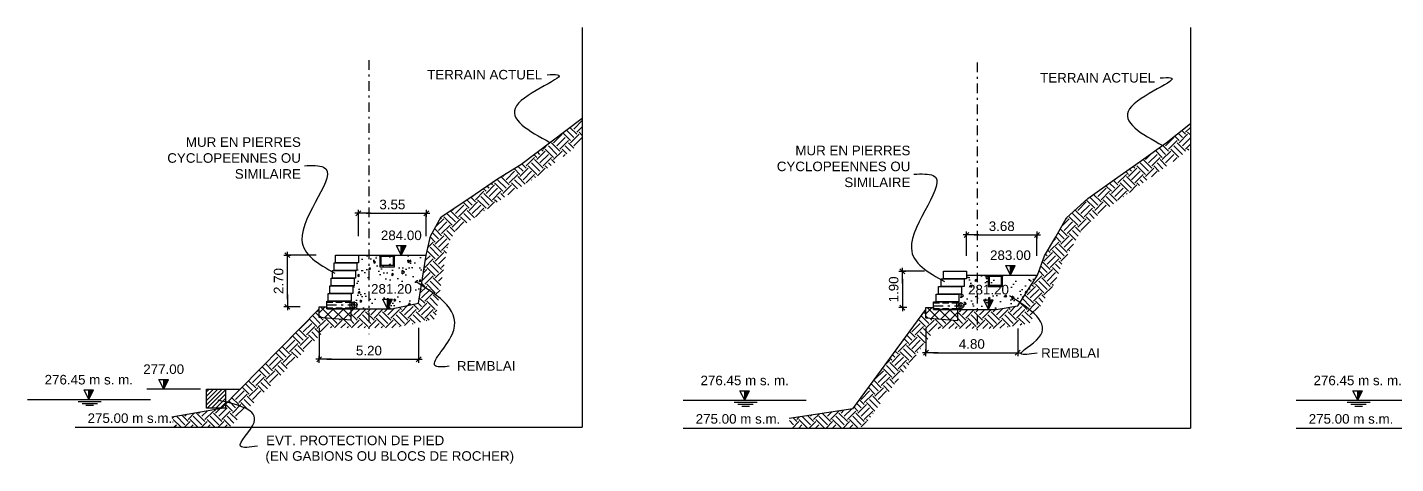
# Model space of a CAD drawing. Extents: x -236 to -84, y 532 to 751.
# Drawn here: x -229.2 to -157.7, y 531.8 to 554.6 of the extents above; entities that cross this region are included whole.
import ezdxf
from ezdxf.enums import TextEntityAlignment as Align

# ---------------------------------------------------------------- set-up
doc = ezdxf.new("R2010")
doc.units = 0
doc.header["$MEASUREMENT"] = 0
doc.linetypes.add('NASCOSTA', pattern=[9.525, 6.35, -3.175])
doc.linetypes.add('TRATTOPUNTO', pattern=[1, 0.5, -0.25, 0, -0.25])
for name, color, linetype in [('DIME', 6, 'Continuous'), ('LIN010CO', 2, 'Continuous'), ('LIN018CO', 6, 'Continuous'), ('LIN018TR', 6, 'NASCOSTA'), ('LIN025CO', 7, 'Continuous'), ('LIN035CO', 1, 'Continuous'), ('TEXT035', 1, 'Continuous')]:
    doc.layers.add(name, color=color, linetype=linetype)
doc.layers.add('no_plot', color=5, linetype='Continuous', plot=False)
doc.styles.add('ARIAL', font='arial.ttf')
doc.styles.add('ROMANS', font='romans.shx')
doc.dimstyles.new('BO1', dxfattribs={"dimtxt": 0.25, "dimasz": 0.2, "dimexe": 0, "dimexo": 0.5, "dimgap": 0.1, "dimtad": 1, "dimzin": 0, "dimdsep": 46, "dimtxsty": 'ROMANS', "dimblk1": 'LINE', "dimblk2": 'LINE', "dimsah": 1, "dimcen": 2.5, "dimclrd": 256, "dimclre": 256, "dimclrt": 1, "dimadec": 0, "dimazin": 0, "dimtfac": 1, "dimtmove": 2, "dimatfit": 3, "dimldrblk": 'LINE', "dimfxl": 1, "dimtvp": 1, "dimtolj": 1, "dimtzin": 0, "dimarcsym": 0})
pattern_1 = [(45, (-14.8876, 441.31905), (2e-16, 0.8838835), [0.625, -0.625]), (45, (-15.05334, 441.4848), (2e-16, 0.8838835), [0.625, -0.625]), (45, (-15.2191, 441.6505), (2e-16, 0.8838835), [0.625, -0.625]), (135, (-15.2191, 441.761), (-0.8838835, 2e-16), [0.625, -0.625]), (135, (-15.05334, 441.9267), (-0.8838835, 2e-16), [0.625, -0.625]), (135, (-14.8876, 442.09245), (-0.8838835, 2e-16), [0.625, -0.625])]

# ---------------------------------------------------------------- blocks, each defined once
blk = doc.blocks.new('LIVELLI1')
at = {"layer": 'LIN018CO'}
blk.add_solid([(0, 0.25), (0, 0), (0.125, 0.25)], dxfattribs=at)
at = {"layer": 'LIN035CO'}
for p, q in [((-0.125, 0.25), (0.125, 0.25)), ((0, 0), (-0.125, 0.25)), ((0, 0), (0, 0.25)), ((0, 0), (0.125, 0.25))]:
    blk.add_line(p, q, dxfattribs=at)
at = {"layer": 'TEXT035', "style": 'ARIAL'}
blk.add_attdef('VALORE', text='', height=0.25, dxfattribs=at).set_placement((0, 0.395), align=Align.CENTER)
blk = doc.blocks.new('cavi')
at = {"layer": 'LIN025CO', "flags": 128}
blk.add_lwpolyline([(-1.2, -0.175), (-1.2, -0.1), (-0.45, -0.1), (-0.45, -0.175)], close=True, dxfattribs=at)
for points in [[(-1.2, -0.15), (-1.2, -0.7), (-0.45, -0.7), (-0.45, -0.15)], [(-1.15, -0.175), (-1.15, -0.625), (-0.5, -0.625), (-0.5, -0.175)]]:
    blk.add_lwpolyline(points, dxfattribs=at)
blk = doc.blocks.new('LINE')
for p, q in [((-1.6, 0), (0.45, 0)), ((0, 0.45), (0, -0.45))]:
    blk.add_line(p, q)
at = {"color": 3}
blk.add_line((-0.32, -0.32), (0.32, 0.32), dxfattribs=at)
blk = doc.blocks.new('*D21')
at = {"layer": 'Defpoints', "color": 0, "transparency": 16777216}
for p in [(-208.375, 544.912), (-211.925, 542.718), (-208.375, 542.718)]:
    blk.add_point(p, dxfattribs=at)
at = {"layer": 'DIME', "lineweight": -2, "transparency": 16777216}
for p, q in [((-211.925, 543.718), (-211.925, 544.912)), ((-211.525, 544.912), (-208.775, 544.912)), ((-208.375, 543.718), (-208.375, 544.912))]:
    blk.add_line(p, q, dxfattribs=at)
at = {"layer": 'DIME', "lineweight": -2, "transparency": 16777216, "xscale": 0.4, "yscale": 0.4, "zscale": 0.4, "rotation": 180}
blk.add_blockref('LINE', (-211.925, 544.912), dxfattribs=at)
at = {"layer": 'DIME', "lineweight": -2, "transparency": 16777216, "xscale": 0.4, "yscale": 0.4, "zscale": 0.4}
blk.add_blockref('LINE', (-208.375, 544.912), dxfattribs=at)
at = {"layer": 'DIME', "color": 1, "transparency": 16777216, "insert": (-210.15, 545.368), "char_height": 0.5, "attachment_point": 5, "style": 'ARIAL'}
blk.add_mtext('\\A1;3.55', dxfattribs=at)
blk = doc.blocks.new('*D22')
at = {"layer": 'Defpoints', "color": 0, "transparency": 16777216}
for p in [(-176.451, 543.777), (-180.134, 541.679), (-176.451, 541.679)]:
    blk.add_point(p, dxfattribs=at)
at = {"layer": 'DIME', "lineweight": -2, "transparency": 16777216}
for p, q in [((-180.134, 542.679), (-180.134, 543.777)), ((-179.734, 543.777), (-176.851, 543.777)), ((-176.451, 542.679), (-176.451, 543.777))]:
    blk.add_line(p, q, dxfattribs=at)
at = {"layer": 'DIME', "lineweight": -2, "transparency": 16777216, "xscale": 0.4, "yscale": 0.4, "zscale": 0.4, "rotation": 180}
blk.add_blockref('LINE', (-180.134, 543.777), dxfattribs=at)
at = {"layer": 'DIME', "lineweight": -2, "transparency": 16777216, "xscale": 0.4, "yscale": 0.4, "zscale": 0.4}
blk.add_blockref('LINE', (-176.451, 543.777), dxfattribs=at)
at = {"layer": 'DIME', "color": 1, "transparency": 16777216, "insert": (-178.292, 544.232), "char_height": 0.5, "attachment_point": 5, "style": 'ARIAL'}
blk.add_mtext('\\A1;3.68', dxfattribs=at)
blk = doc.blocks.new('*D49')
at = {"layer": 'Defpoints', "color": 0, "transparency": 16777216}
for p in [(-213.975, 539.918), (-208.775, 539.918), (-208.775, 537.272)]:
    blk.add_point(p, dxfattribs=at)
at = {"layer": 'DIME', "lineweight": -2, "transparency": 16777216}
for p, q in [((-213.975, 538.918), (-213.975, 537.272)), ((-208.775, 538.918), (-208.775, 537.272)), ((-213.575, 537.272), (-209.175, 537.272))]:
    blk.add_line(p, q, dxfattribs=at)
at = {"layer": 'DIME', "lineweight": -2, "transparency": 16777216, "xscale": 0.4, "yscale": 0.4, "zscale": 0.4, "rotation": 180}
blk.add_blockref('LINE', (-213.975, 537.272), dxfattribs=at)
at = {"layer": 'DIME', "lineweight": -2, "transparency": 16777216, "xscale": 0.4, "yscale": 0.4, "zscale": 0.4}
blk.add_blockref('LINE', (-208.775, 537.272), dxfattribs=at)
at = {"layer": 'DIME', "color": 1, "transparency": 16777216, "insert": (-211.375, 537.727), "char_height": 0.5, "attachment_point": 5, "style": 'ARIAL'}
blk.add_mtext('\\A1;5.20', dxfattribs=at)
blk = doc.blocks.new('*D50')
at = {"layer": 'Defpoints', "color": 0, "transparency": 16777216}
for p in [(-182.257, 539.879), (-177.454, 539.879), (-177.454, 537.617)]:
    blk.add_point(p, dxfattribs=at)
at = {"layer": 'DIME', "lineweight": -2, "transparency": 16777216}
for p, q in [((-182.257, 538.879), (-182.257, 537.617)), ((-177.454, 538.879), (-177.454, 537.617)), ((-181.857, 537.617), (-177.854, 537.617))]:
    blk.add_line(p, q, dxfattribs=at)
at = {"layer": 'DIME', "lineweight": -2, "transparency": 16777216, "xscale": 0.4, "yscale": 0.4, "zscale": 0.4, "rotation": 180}
blk.add_blockref('LINE', (-182.257, 537.617), dxfattribs=at)
at = {"layer": 'DIME', "lineweight": -2, "transparency": 16777216, "xscale": 0.4, "yscale": 0.4, "zscale": 0.4}
blk.add_blockref('LINE', (-177.454, 537.617), dxfattribs=at)
at = {"layer": 'DIME', "color": 1, "transparency": 16777216, "insert": (-179.856, 538.073), "char_height": 0.5, "attachment_point": 5, "style": 'ARIAL'}
blk.add_mtext('\\A1;4.80', dxfattribs=at)
blk = doc.blocks.new('Drainage')
at = {"layer": 'LIN010CO', "linetype": 'NASCOSTA', "ltscale": 0.05, "flags": 128}
for points in [[(0, 0.145), (1.2, 0.145)], [(0, -0.144), (1.2, -0.144)]]:
    blk.add_lwpolyline(points, dxfattribs=at)
at = {"layer": 'LIN010CO', "flags": 128}
for points in [[(1.2, 0.145), (1.433, 0.145)], [(1.2, -0.144), (1.433, -0.144)]]:
    blk.add_lwpolyline(points, dxfattribs=at)
at = {"layer": 'LIN018CO'}
blk.add_circle((1.433, 0), 0.144, dxfattribs=at)
at = {"layer": 'LIN018TR', "linetype": 'TRATTOPUNTO', "flags": 128}
for points in [[(0, 0), (1.621, 0)], [(1.433, 0.175), (1.433, -0.175)]]:
    blk.add_lwpolyline(points, dxfattribs=at)
blk = doc.blocks.new('*D56')
at = {"layer": 'Defpoints', "color": 0, "transparency": 16777216}
for p in [(-215.64, 542.718), (-213.125, 542.718), (-213.975, 540.018)]:
    blk.add_point(p, dxfattribs=at)
at = {"layer": 'DIME', "lineweight": -2, "transparency": 16777216}
for p, q in [((-214.125, 542.718), (-215.64, 542.718)), ((-215.64, 540.418), (-215.64, 542.318)), ((-214.975, 540.018), (-215.64, 540.018))]:
    blk.add_line(p, q, dxfattribs=at)
at = {"layer": 'DIME', "lineweight": -2, "transparency": 16777216, "xscale": 0.4, "yscale": 0.4, "zscale": 0.4}
for p, rotation in [((-215.64, 542.718), 90), ((-215.64, 540.018), 270)]:
    blk.add_blockref('LINE', p, dxfattribs=dict(at, rotation=rotation))
at = {"layer": 'DIME', "color": 1, "transparency": 16777216, "insert": (-216.095, 541.368), "char_height": 0.5, "attachment_point": 5, "rotation": 90, "style": 'ARIAL'}
blk.add_mtext('\\A1;2.70', dxfattribs=at)
blk = doc.blocks.new('*D57')
at = {"layer": 'Defpoints', "color": 0, "transparency": 16777216}
for p in [(-181.334, 541.879), (-183.485, 539.979), (-182.257, 539.979)]:
    blk.add_point(p, dxfattribs=at)
at = {"layer": 'DIME', "lineweight": -2, "transparency": 16777216}
for p, q in [((-182.334, 541.879), (-183.485, 541.879)), ((-183.485, 541.479), (-183.485, 540.379)), ((-183.257, 539.979), (-183.485, 539.979))]:
    blk.add_line(p, q, dxfattribs=at)
at = {"layer": 'DIME', "lineweight": -2, "transparency": 16777216, "xscale": 0.4, "yscale": 0.4, "zscale": 0.4}
for p, rotation in [((-183.485, 541.879), 90), ((-183.485, 539.979), 270)]:
    blk.add_blockref('LINE', p, dxfattribs=dict(at, rotation=rotation))
at = {"layer": 'DIME', "color": 1, "transparency": 16777216, "insert": (-183.94, 540.929), "char_height": 0.5, "attachment_point": 5, "rotation": 90, "style": 'ARIAL'}
blk.add_mtext('\\A1;1.90', dxfattribs=at)

msp = doc.modelspace()

# ---------------------------------------------------------------- hatches: boundary and pattern name
at = {"layer": 'LIN010CO'}
h = msp.add_hatch(dxfattribs=at)
h.set_pattern_fill('EARTH', color=256, scale=2.5, angle=45, style=0)
h.set_pattern_definition(pattern_1)
h.paths.add_polyline_path([(-211.375, 539.918), (-211.925, 539.918), (-211.925, 538.918), (-211.375, 538.918)])
h.paths.add_polyline_path([(-208.375, 542.718), (-208.775, 540.218), (-210.175, 539.918), (-211.375, 539.918), (-211.375, 538.918), (-210.069, 538.918), (-208.375, 539.281)])
h.paths.add_polyline_path([(-200.223, 548.637), (-200.223, 549.89), (-203.437, 547.464), (-204.652, 546.718), (-206.105, 545.718), (-207.592, 544.718), (-208.149, 543.718), (-208.375, 542.718), (-208.375, 539.281), (-207.896, 539.384), (-207.392, 542.529), (-207.206, 543.357), (-206.835, 544.022), (-205.542, 544.891), (-204.107, 545.879), (-202.873, 546.636)])
h.paths.add_polyline_path([(-221.588, 533.718), (-218.988, 533.718), (-218.586, 533.789), (-213.555, 538.918), (-211.925, 538.918), (-211.925, 539.918), (-212.325, 539.918), (-212.325, 539.318), (-213.975, 539.468), (-213.975, 539.918), (-218.875, 534.922), (-218.875, 534.718), (-219.075, 534.718), (-221.683, 534.258)])
h = msp.add_hatch(dxfattribs=at)
h.set_pattern_fill('EARTH', color=256, scale=2.5, angle=45, style=0)
h.set_pattern_definition(pattern_1)
h.paths.add_polyline_path([(-179.006, 539.879), (-179.584, 539.879), (-179.584, 538.879), (-179.006, 538.879), (-178.493, 538.879), (-176.851, 539.153), (-175.526, 541.229), (-175.143, 542.249), (-174.601, 543.183), (-174.115, 544.046), (-173.172, 544.897), (-171.811, 545.863), (-170.4, 546.863), (-168.431, 548.261), (-168.431, 549.601), (-169.694, 548.591), (-170.978, 547.679), (-172.389, 546.679), (-173.798, 545.679), (-174.906, 544.679), (-175.469, 543.679), (-176.05, 542.679), (-176.426, 541.679), (-177.454, 540.066), (-178.576, 539.879)])
h.paths.add_polyline_path([(-179.584, 539.879), (-180.607, 539.879), (-180.607, 539.279), (-182.257, 539.429), (-182.257, 539.879), (-186.084, 534.679), (-189.412, 534.172), (-189.337, 533.679), (-186.008, 533.679), (-185.524, 533.753), (-181.752, 538.879), (-179.584, 538.879)])
h = msp.add_hatch(dxfattribs=at)
h.set_pattern_fill('AR-CONC', color=256, scale=0.15, angle=45, style=0)
h.set_pattern_definition([(95, (-14.8876, 441.31905), (0.827328, 0.6942106), [0.1125, -1.2375]), (40, (-14.8876, 441.319), (-0.944988, 0.650652), [0.09, -0.99]), (145.4514, (-14.8187, 441.3769), (-0.117659, 1.344863), [0.0956103, -1.051713]), (91.1842, (-15.0997, 441.5312), (1.3075395, 0.956421), [0.16875, -1.85625]), (141.6356, (-14.9908, 441.6109), (-0.041849, 2.024568), [0.143415, -1.57757]), (36.1842, (-15.0997, 441.5312), (-0.04185, 2.024568), [0.135, -1.485]), (66, (-14.94065, 441.5842), (1.0601574, 0.2060737), [0.1125, -1.2375]), (11, (-14.9406, 441.5842), (-0.511063, 1.0272127), [0.09, -0.99]), (116.4514, (-14.8523, 441.6014), (0.5490954, 1.233286), [0.0956103, -1.051713]), (82.5, (-14.8876, 441.31905), (-0.3401898, 0.3659847), [0, -0.978, 0, -1.005, 0, -0.99375]), (52.5, (-14.8876, 441.31905), (-0.1393094, 0.6973642), [0, -0.573, 0, -0.9555, 0, -0.37875]), (12.5, (-15.12414, 441.08252), (0.59012725, 0.54228114), [0, -0.375, 0, -1.17, 0, -1.5525]), (2.5, (-15.2302, 440.97645), (0.512385, 0.7247397), [0, -0.4875, 0, -0.777, 0, -1.1025])])
h.paths.add_polyline_path([(-208.375, 542.718), (-209.48, 542.718), (-209.48, 542.118), (-210.23, 542.118), (-210.23, 542.718), (-211.375, 542.718), (-211.375, 539.918), (-210.396, 539.918), (-210.646, 540.418), (-210.146, 540.418), (-210.396, 539.918), (-210.175, 539.918), (-208.775, 540.218)])
h.paths.add_polyline_path([(-211.375, 542.718), (-211.925, 542.718), (-212.3, 540.318), (-212.375, 540.318), (-212.375, 539.918), (-211.375, 539.918)])
h.paths.add_polyline_path([(-211.465, 540.572), (-209.073, 540.572), (-209.073, 541.338), (-211.465, 541.338)])
h = msp.add_hatch(dxfattribs=at)
h.set_pattern_fill('AR-CONC', color=256, scale=0.15, angle=45, style=0)
h.set_pattern_definition([(95, (-14.8876, 441.31905), (0.827328, 0.6942106), [0.1125, -1.2375]), (40, (-14.8876, 441.319), (-0.944988, 0.650652), [0.09, -0.99]), (145.4514, (-14.8187, 441.3769), (-0.117659, 1.344863), [0.09561, -1.051713]), (91.1842, (-15.0997, 441.5312), (1.3075395, 0.956421), [0.16875, -1.85625]), (141.6356, (-14.9908, 441.6109), (-0.041849, 2.024568), [0.143415, -1.57757]), (36.1842, (-15.0997, 441.5312), (-0.04185, 2.024568), [0.135, -1.485]), (66, (-14.94065, 441.5842), (1.0601574, 0.2060737), [0.1125, -1.2375]), (11, (-14.9406, 441.5842), (-0.511063, 1.0272127), [0.09, -0.99]), (116.4514, (-14.8523, 441.6014), (0.5490954, 1.233286), [0.09561, -1.051713]), (82.5, (-14.8876, 441.31905), (-0.3401898, 0.3659847), [0, -0.978, 0, -1.005, 0, -0.99375]), (52.5, (-14.8876, 441.31905), (-0.1393094, 0.6973642), [0, -0.573, 0, -0.9555, 0, -0.37875]), (12.5, (-15.12414, 441.08252), (0.59012725, 0.54228114), [0, -0.375, 0, -1.17, 0, -1.5525]), (2.5, (-15.2302, 440.97645), (0.512385, 0.7247397), [0, -0.4875, 0, -0.777, 0, -1.1025])])
h.paths.add_polyline_path([(-176.426, 541.679), (-177.907, 541.679), (-177.907, 541.079), (-178.657, 541.079), (-178.657, 541.679), (-179.584, 541.679), (-179.584, 539.879), (-178.576, 539.879), (-177.454, 540.066)])
h.paths.add_polyline_path([(-179.584, 541.679), (-180.134, 541.679), (-180.527, 540.279), (-180.657, 540.279), (-180.657, 539.879), (-179.584, 539.879)])
h = msp.add_hatch(dxfattribs=at)
h.set_pattern_fill('ANSI37', color=256, scale=3, style=0)
h.set_pattern_definition([(45, (-13.05205, 402.8011), (-0.26516504, 0.26516504), []), (135, (-13.05205, 402.8011), (-0.26516504, -0.26516504), [])])
h.paths.add_polyline_path([(-212.325, 539.918), (-213.575, 539.918), (-213.575, 540.018), (-213.975, 540.018), (-213.975, 539.468), (-212.325, 539.318)])
h = msp.add_hatch(dxfattribs=at)
h.set_pattern_fill('ANSI37', color=256, scale=3, style=0)
h.set_pattern_definition([(45, (18.66567, 402.7622), (-0.26516504, 0.26516504), []), (135, (18.66567, 402.7622), (-0.26516504, -0.26516504), [])])
h.paths.add_polyline_path([(-180.607, 539.879), (-181.857, 539.879), (-181.857, 539.979), (-182.257, 539.979), (-182.257, 539.429), (-180.607, 539.279)])
h = msp.add_hatch(dxfattribs=at)
h.set_pattern_fill('ANSI31', color=256, scale=0.05, style=0)
h.set_pattern_definition([(45, (-14.88762, 402.44778), (-0.1122532, 0.1122532), [])])
h.paths.add_polyline_path([(-218.875, 535.718), (-219.875, 535.718), (-219.875, 534.718), (-219.075, 534.718), (-218.875, 534.922)])

# ---------------------------------------------------------------- linework, layer by layer
for p, q in [((-200.223, 554.637), (-200.223, 533.718)), ((-168.431, 554.637), (-168.431, 533.679)), ((-229.232, 535.168), (-222.8, 535.168)), ((-226.77, 535.168), (-225.17, 535.168)), ((-226.57, 535.068), (-225.37, 535.068)), ((-220.185, 535.718), (-222.986, 535.718)), ((-194.944, 535.129), (-188.512, 535.129)), ((-192.481, 535.129), (-190.881, 535.129)), ((-162.896, 535.129), (-156.463, 535.129)), ((-160.433, 535.129), (-158.833, 535.129)), ((-226.37, 534.968), (-225.57, 534.968)), ((-226.17, 534.868), (-225.77, 534.868)), ((-192.281, 535.029), (-191.081, 535.029)), ((-192.081, 534.929), (-191.281, 534.929)), ((-191.881, 534.829), (-191.481, 534.829)), ((-160.233, 535.029), (-159.033, 535.029)), ((-160.033, 534.929), (-159.233, 534.929)), ((-159.833, 534.829), (-159.433, 534.829)), ((-226.735, 533.718), (-200.223, 533.718)), ((-194.944, 533.679), (-168.431, 533.679)), ((-162.896, 533.679), (-136.383, 533.679))]:
    msp.add_line(p, q, dxfattribs=at)
at = {"layer": 'LIN018CO', "flags": 128}
for points in [[(-213.2, 541.918), (-213.2, 542.318), (-212, 542.318), (-212, 541.918)], [(-213.125, 542.318), (-213.125, 542.718), (-211.925, 542.718), (-211.925, 542.318)], [(-213.35, 541.118), (-213.35, 541.518), (-212.15, 541.518), (-212.15, 541.118)], [(-213.275, 541.518), (-213.275, 541.918), (-212.075, 541.918), (-212.075, 541.518)], [(-181.334, 541.479), (-181.334, 541.879), (-180.134, 541.879), (-180.134, 541.479)], [(-213.425, 540.718), (-213.425, 541.118), (-212.225, 541.118), (-212.225, 540.718)], [(-181.596, 540.679), (-181.596, 541.079), (-180.396, 541.079), (-180.396, 540.679)], [(-181.465, 541.079), (-181.465, 541.479), (-180.265, 541.479), (-180.265, 541.079)], [(-213.575, 539.918), (-213.575, 540.318), (-212.375, 540.318), (-212.375, 539.918)], [(-213.5, 540.318), (-213.5, 540.718), (-212.3, 540.718), (-212.3, 540.318)], [(-181.857, 539.879), (-181.857, 540.279), (-180.657, 540.279), (-180.657, 539.879)], [(-181.727, 540.279), (-181.727, 540.679), (-180.527, 540.679), (-180.527, 540.279)]]:
    msp.add_lwpolyline(points, close=True, dxfattribs=at)
at = {"layer": 'LIN018CO'}
for points in [[(-202.058, 552.159), (-201.514, 552.159), (-203.663, 550.53), (-201.909, 548.617)], [(-170.012, 551.997), (-169.469, 551.997), (-171.618, 550.368), (-169.864, 548.455)], [(-214.747, 547.397), (-213.747, 547.33), (-214.884, 543.519), (-213.158, 541.783)], [(-182.881, 546.958), (-181.881, 546.891), (-183.018, 543.08), (-181.291, 541.344)], [(-207.176, 536.908), (-207.882, 536.908), (-207.025, 538.57), (-208.94, 541.341)], [(-176.442, 537.597), (-177.273, 537.56), (-176.349, 538.41), (-177.883, 540.59)], [(-217.204, 532.729), (-218.087, 532.729), (-217.38, 533.965), (-219.256, 535.134)]]:
    msp.add_spline(points, degree=3, dxfattribs=at)
at = {"layer": 'LIN025CO'}
for p, q in [((-218.875, 535.718), (-218.094, 535.718)), ((-186.084, 534.679), (-189.412, 534.172))]:
    msp.add_line(p, q, dxfattribs=at)
at = {"layer": 'LIN025CO', "flags": 128}
for points in [[(-213.575, 539.918), (-210.175, 539.918), (-208.775, 540.218), (-208.375, 542.718), (-208.149, 543.718), (-207.592, 544.718), (-206.105, 545.718), (-204.652, 546.718), (-203.437, 547.464), (-200.223, 549.89)], [(-169.694, 548.591), (-168.431, 549.601)], [(-181.857, 539.879), (-178.576, 539.879), (-177.454, 540.066), (-176.426, 541.679), (-176.05, 542.679), (-175.469, 543.679), (-174.906, 544.679), (-173.798, 545.679), (-172.389, 546.679), (-170.978, 547.679), (-169.694, 548.591)], [(-221.683, 534.258), (-219.075, 534.718), (-213.975, 539.918)], [(-186.084, 534.679), (-182.257, 539.879)]]:
    msp.add_lwpolyline(points, dxfattribs=at)
msp.add_lwpolyline([(-219.875, 534.718), (-219.875, 535.718), (-218.875, 535.718), (-218.875, 534.718)], close=True, dxfattribs=at)
at = {"layer": 'LIN035CO'}
for p, q in [((-211.925, 542.718), (-208.375, 542.718)), ((-180.134, 541.679), (-176.426, 541.679))]:
    msp.add_line(p, q, dxfattribs=at)
at = {"layer": 'LIN035CO', "flags": 128}
for points in [[(-213.575, 539.918), (-212.325, 539.918), (-212.325, 539.318), (-213.975, 539.468), (-213.975, 540.018), (-213.575, 540.018)], [(-181.857, 539.879), (-180.607, 539.879), (-180.607, 539.279), (-182.257, 539.429), (-182.257, 539.979), (-181.857, 539.979)]]:
    msp.add_lwpolyline(points, close=True, dxfattribs=at)
at = {"layer": 'no_plot', "linetype": 'TRATTOPUNTO'}
for p, q in [((-211.375, 552.914), (-211.375, 538.595)), ((-179.584, 552.8), (-179.584, 538.804))]:
    msp.add_line(p, q, dxfattribs=at)

# ---------------------------------------------------------------- block references
at = {"xscale": 2, "yscale": 2, "zscale": 2}
for p, values in [((-209.682, 542.718), {'VALORE': '284.00'}), ((-177.836, 541.679), {'VALORE': '283.00'}), ((-178.983, 539.879), {'VALORE': '281.20'}), ((-222.105, 535.718), {'VALORE': '277.00'}), ((-226.02, 535.168), {'VALORE': '276.45 m s. m.'}), ((-191.731, 535.129), {'VALORE': '276.45 m s. m.'}), ((-159.683, 535.129), {'VALORE': '276.45 m s. m.'})]:
    msp.add_blockref('LIVELLI1', p, dxfattribs=at).add_auto_attribs(values)
ref = msp.add_blockref('LIVELLI1', (-210.396, 539.918), dxfattribs=dict(xscale=2, yscale=2, zscale=2))
ref.add_attrib('VALORE', '281.20', dxfattribs={"layer": 'TEXT035', "height": 0.5, "style": 'ARIAL'}).set_placement((-210.197, 540.708), align=Align.CENTER)
at = {"layer": 'LIN025CO'}
for p in [(-209.597, 542.818), (-177.806, 541.779)]:
    msp.add_blockref('cavi', p, dxfattribs=at)
at = {"layer": 'no_plot'}
for p in [(-213.575, 540.118), (-181.857, 540.079)]:
    msp.add_blockref('Drainage', p, dxfattribs=at)

# ---------------------------------------------------------------- texts
at = {"layer": 'TEXT035', "style": 'ARIAL'}
for s, p in [('TERRAIN ACTUEL', (-208.331, 551.913)), ('TERRAIN ACTUEL', (-176.286, 551.751)), ('REMBLAI', (-176.233, 537.353)), ('REMBLAI', (-206.779, 536.682)), ('275.00 m s.m.', (-226.084, 533.946)), ('275.00 m s.m.', (-194.293, 533.907)), ('275.00 m s.m.', (-162.244, 533.907)), ('EVT. PROTECTION DE PIED', (-216.752, 532.781)), ('(EN GABIONS OU BLOCS DE ROCHER)', (-216.787, 531.966))]:
    msp.add_text(s, height=0.5, dxfattribs=at).set_placement(p)
at = {"layer": 'TEXT035', "char_height": 0.5, "width": 8.08079, "attachment_point": 3, "style": 'ARIAL'}
for insert in [(-214.933, 548.887), (-183.067, 548.448)]:
    msp.add_mtext('MUR EN PIERRES CYCLOPEENNES OU SIMILAIRE', dxfattribs=dict(at, insert=insert))

# ---------------------------------------------------------------- dimensions: what is measured, and where the dimension line sits
at = {"layer": 'DIME'}
for base, p1, p2, picture, middle in [((-208.375, 544.912), (-211.925, 542.718), (-208.375, 542.718), '*D21', (-210.15, 545.368)), ((-176.451, 543.777), (-180.134, 541.679), (-176.451, 541.679), '*D22', (-178.292, 544.232)), ((-208.775, 537.272), (-213.975, 539.918), (-208.775, 539.918), '*D49', (-211.375, 537.727)), ((-177.454, 537.617), (-182.257, 539.879), (-177.454, 539.879), '*D50', (-179.856, 538.073))]:
    dim = msp.add_linear_dim(base=base, p1=p1, p2=p2, dimstyle='BO1', override={"dimscale": 2, "dimtxsty": 'ARIAL'}, dxfattribs=at)
    dim.commit()
    dim.dimension.update_dxf_attribs({"geometry": picture, "text_midpoint": middle})
for base, p1, p2, picture, middle in [((-215.64, 542.718), (-213.975, 540.018), (-213.125, 542.718), '*D56', (-216.095, 541.368)), ((-183.485, 539.979), (-181.334, 541.879), (-182.257, 539.979), '*D57', (-183.94, 540.929))]:
    dim = msp.add_linear_dim(base=base, p1=p1, p2=p2, angle=90, dimstyle='BO1', override={"dimscale": 2, "dimtxsty": 'ARIAL'}, dxfattribs=at)
    dim.commit()
    dim.dimension.update_dxf_attribs({"geometry": picture, "text_midpoint": middle})

doc.saveas('drawing.dxf')
